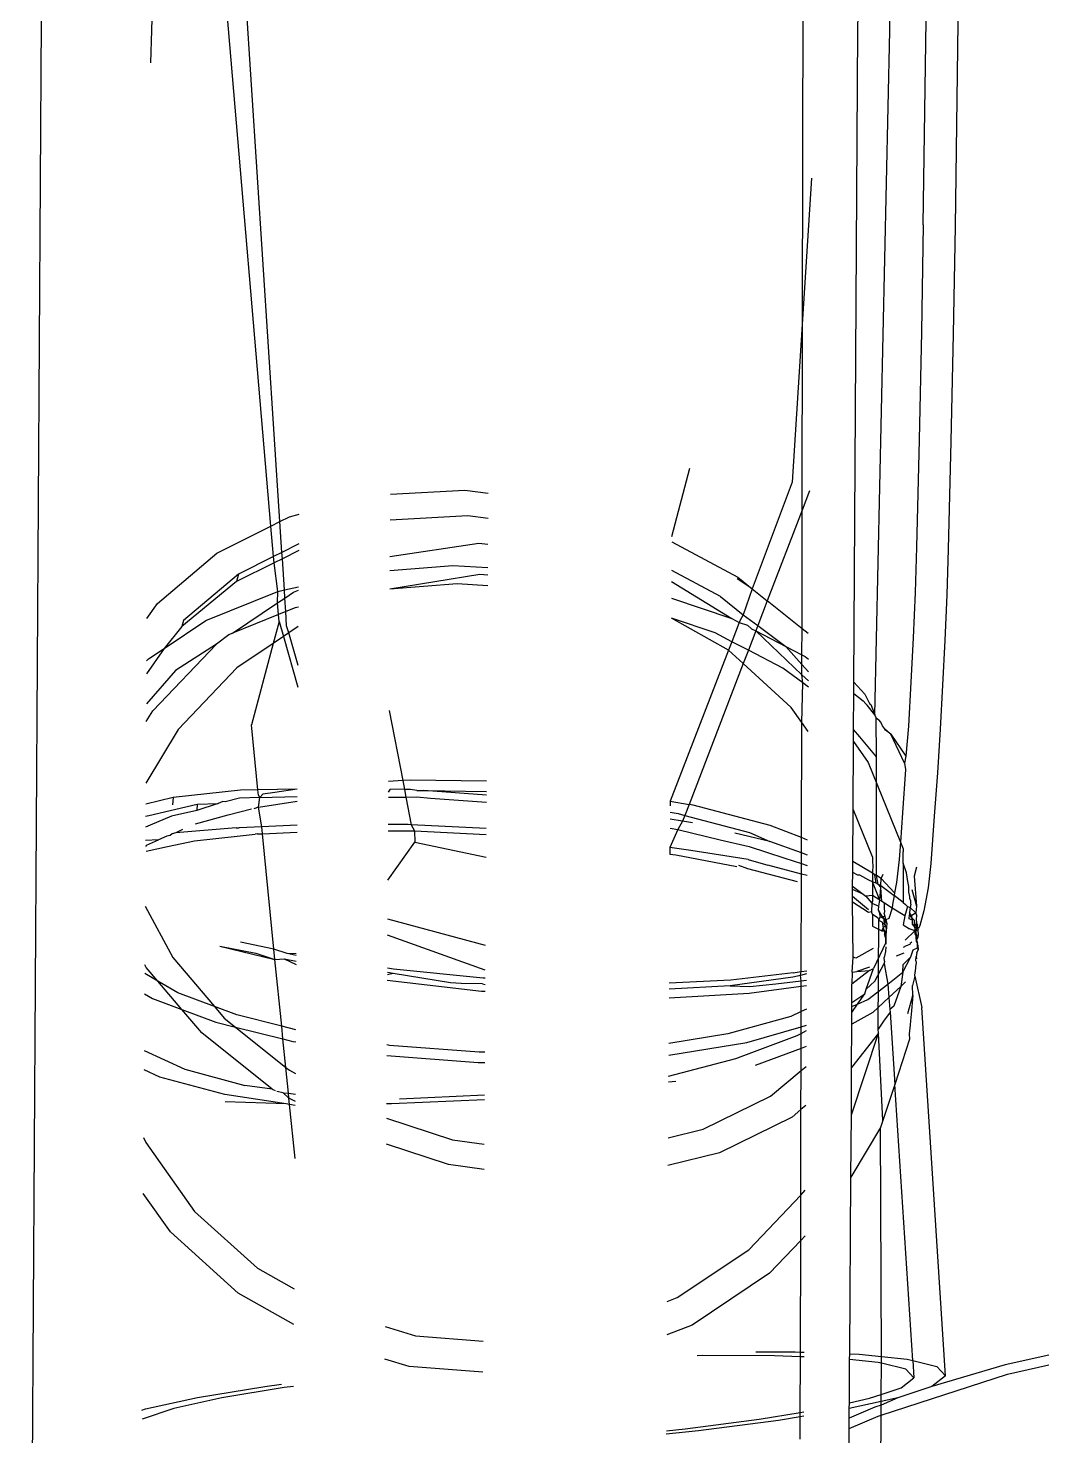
# Model space of a CAD drawing. Header units: millimetres. Extents: x -41292 to 298682, y -22072 to 33155.
# Drawn here: x 29447.97 to 29464.58, y 4390.59 to 4413.49 of the extents above; entities that cross this region are included whole.
import ezdxf

# ---------------------------------------------------------------- set-up
doc = ezdxf.new("R2010")
doc.units = ezdxf.units.MM

# ---------------------------------------------------------------- blocks, each defined once
blk = doc.blocks.new('AHSISHEUD')
for p, q in [((30089.909, 22058.379), (30090.159, 22076.105)), ((30077.791, 22075.84), (30077.333, 22061.011)), ((30090.65, 22074.403), (30090.426, 22058.351)), ((30088.847, 22061.542), (30088.888, 22064.426)), ((30089.365, 22061.536), (30089.405, 22064.418)), ((30087.946, 22056.844), (30087.959, 22062.857)), ((30079.296, 22053.476), (30078.5, 22062.767)), ((30079.442, 22053.549), (30078.851, 22062.672)), ((30075.559, 22061.698), (30075.345, 22027.397)), ((30088.78, 22050.939), (30088.847, 22061.542)), ((30089.123, 22050.405), (30089.365, 22061.536)), ((30088.093, 22059.136), (30087.946, 22056.844)), ((30089.909, 22058.379), (30089.88, 22056.634)), ((30090.426, 22058.351), (30090.397, 22056.605)), ((30087.946, 22056.844), (30087.777, 22054.191)), ((30087.94, 22053.733), (30087.946, 22056.844)), ((30089.88, 22056.634), (30089.844, 22054.881)), ((30090.397, 22056.605), (30090.36, 22054.85)), ((30089.844, 22054.881), (30089.8, 22053.135)), ((30090.36, 22054.85), (30090.316, 22053.101)), ((30085.819, 22053.308), (30086.111, 22054.419)), ((30087.777, 22054.191), (30087.123, 22052.458)), ((30081.239, 22053.995), (30082.449, 22054.063)), ((30082.449, 22054.063), (30082.832, 22054.012)), ((30088.061, 22054.049), (30087.94, 22053.733)), ((30079.442, 22053.549), (30079.6, 22053.629)), ((30079.6, 22053.629), (30079.752, 22053.668)), ((30082.499, 22053.645), (30081.236, 22053.575)), ((30082.829, 22053.602), (30082.499, 22053.645)), ((30087.94, 22053.733), (30087.372, 22052.259)), ((30087.941, 22051.804), (30087.94, 22053.733)), ((30078.413, 22053.034), (30079.296, 22053.476)), ((30079.296, 22053.476), (30079.442, 22053.549)), ((30079.339, 22052.981), (30079.296, 22053.476)), ((30079.474, 22053.049), (30079.442, 22053.549)), ((30079.749, 22053.187), (30079.474, 22053.049)), ((30081.232, 22052.98), (30082.678, 22053.196)), ((30082.678, 22053.196), (30082.827, 22053.184)), ((30085.819, 22053.218), (30086.893, 22052.643)), ((30077.447, 22052.219), (30078.413, 22053.034)), ((30079.339, 22052.981), (30078.765, 22052.694)), ((30079.474, 22053.049), (30079.339, 22052.981)), ((30079.347, 22052.879), (30079.339, 22052.981)), ((30079.481, 22052.945), (30079.347, 22052.879)), ((30079.481, 22052.945), (30079.474, 22053.049)), ((30079.749, 22053.077), (30079.481, 22052.945)), ((30079.514, 22052.438), (30079.481, 22052.945)), ((30089.8, 22053.135), (30089.776, 22052.398)), ((30090.316, 22053.101), (30090.292, 22052.359)), ((30079.347, 22052.879), (30078.734, 22052.577)), ((30079.406, 22052.414), (30079.347, 22052.879)), ((30081.231, 22052.754), (30082.256, 22052.833)), ((30082.256, 22052.833), (30082.824, 22052.801)), ((30086.609, 22052.332), (30085.816, 22052.756)), ((30078.734, 22052.577), (30077.846, 22051.844)), ((30078.765, 22052.694), (30077.871, 22051.939)), ((30078.765, 22052.694), (30078.734, 22052.577)), ((30079.514, 22052.438), (30079.745, 22052.49)), ((30082.695, 22052.689), (30081.229, 22052.449)), ((30082.324, 22052.534), (30081.229, 22052.449)), ((30082.823, 22052.505), (30082.324, 22052.534)), ((30082.824, 22052.679), (30082.695, 22052.689)), ((30085.815, 22052.573), (30086.793, 22051.972)), ((30087.123, 22052.458), (30086.884, 22052.617)), ((30086.893, 22052.643), (30087.123, 22052.458)), ((30078.238, 22051.94), (30079.406, 22052.414)), ((30079.403, 22052.225), (30079.406, 22052.414)), ((30079.403, 22052.225), (30079.522, 22052.305)), ((30079.406, 22052.414), (30079.514, 22052.438)), ((30079.522, 22052.305), (30079.514, 22052.438)), ((30079.522, 22052.305), (30079.663, 22052.399)), ((30079.536, 22052.084), (30079.522, 22052.305)), ((30079.663, 22052.399), (30079.745, 22052.431)), ((30085.813, 22052.305), (30086.793, 22051.972)), ((30086.609, 22052.332), (30086.981, 22052.034)), ((30087.123, 22052.458), (30086.981, 22052.034)), ((30087.123, 22052.458), (30087.372, 22052.259)), ((30087.372, 22052.259), (30087.218, 22051.857)), ((30087.941, 22051.804), (30087.372, 22052.259)), ((30089.776, 22052.398), (30089.745, 22051.66)), ((30090.292, 22052.359), (30090.261, 22051.617)), ((30077.277, 22051.972), (30077.447, 22052.219)), ((30078.672, 22051.734), (30079.403, 22052.225)), ((30079.419, 22052.037), (30078.672, 22051.734)), ((30079.419, 22052.037), (30079.403, 22052.225)), ((30079.536, 22052.084), (30079.419, 22052.037)), ((30079.429, 22051.926), (30079.419, 22052.037)), ((30079.688, 22052.146), (30079.536, 22052.084)), ((30079.551, 22051.853), (30079.536, 22052.084)), ((30079.743, 22052.158), (30079.688, 22052.146)), ((30086.981, 22052.034), (30086.926, 22051.935)), ((30086.981, 22052.034), (30087.218, 22051.857)), ((30077.559, 22051.487), (30078.238, 22051.94)), ((30077.846, 22051.844), (30077.559, 22051.487)), ((30077.871, 22051.939), (30077.846, 22051.844)), ((30079.429, 22051.926), (30079.333, 22051.568)), ((30079.429, 22051.926), (30079.499, 22051.679)), ((30079.585, 22051.737), (30079.551, 22051.853)), ((30079.741, 22051.842), (30079.585, 22051.737)), ((30086.521, 22051.737), (30085.811, 22051.978)), ((30086.738, 22051.457), (30085.811, 22051.978)), ((30086.793, 22051.972), (30086.916, 22051.908)), ((30086.916, 22051.908), (30086.797, 22051.594)), ((30086.926, 22051.935), (30086.916, 22051.908)), ((30086.916, 22051.908), (30087.049, 22051.864)), ((30087.049, 22051.864), (30087.112, 22051.807)), ((30087.112, 22051.807), (30087.184, 22051.77)), ((30087.218, 22051.857), (30087.184, 22051.77)), ((30087.218, 22051.857), (30087.675, 22051.515)), ((30087.935, 22051.381), (30087.941, 22051.804)), ((30088.039, 22051.727), (30087.941, 22051.804)), ((30078.608, 22051.708), (30078.407, 22051.556)), ((30078.672, 22051.734), (30078.608, 22051.708)), ((30079.333, 22051.568), (30078.743, 22051.172)), ((30079.333, 22051.568), (30078.978, 22050.242)), ((30079.499, 22051.679), (30079.333, 22051.568)), ((30079.585, 22051.737), (30079.499, 22051.679)), ((30079.499, 22051.679), (30079.735, 22050.857)), ((30079.737, 22051.209), (30079.585, 22051.737)), ((30086.797, 22051.594), (30086.521, 22051.737)), ((30086.797, 22051.594), (30086.738, 22051.457)), ((30087.064, 22051.456), (30086.797, 22051.594)), ((30087.184, 22051.77), (30087.064, 22051.456)), ((30087.184, 22051.77), (30087.934, 22051.058)), ((30087.184, 22051.77), (30087.675, 22051.515)), ((30089.745, 22051.66), (30089.709, 22050.936)), ((30090.261, 22051.617), (30090.225, 22050.889)), ((30077.559, 22051.487), (30077.271, 22051.071)), ((30077.302, 22051.316), (30077.559, 22051.487)), ((30077.371, 22050.47), (30078.407, 22051.556)), ((30078.407, 22051.556), (30077.742, 22051.129)), ((30086.738, 22051.457), (30085.792, 22049.001)), ((30086.979, 22051.238), (30086.738, 22051.457)), ((30087.064, 22051.456), (30086.979, 22051.238)), ((30087.627, 22051.165), (30087.064, 22051.456)), ((30087.935, 22051.225), (30087.675, 22051.515)), ((30087.675, 22051.515), (30087.935, 22051.381)), ((30087.935, 22051.381), (30087.988, 22051.353)), ((30087.935, 22051.225), (30087.935, 22051.381)), ((30087.988, 22051.353), (30088.044, 22051.311)), ((30077.742, 22051.129), (30077.268, 22050.585)), ((30077.272, 22051.282), (30077.302, 22051.316)), ((30078.743, 22051.172), (30077.786, 22050.168)), ((30086.979, 22051.238), (30086.099, 22048.949)), ((30087.762, 22050.525), (30086.979, 22051.238)), ((30087.95, 22050.927), (30087.627, 22051.165)), ((30087.934, 22051.058), (30087.935, 22051.225)), ((30088.043, 22051.104), (30087.935, 22051.225)), ((30087.933, 22050.281), (30087.95, 22050.927)), ((30087.934, 22051.058), (30088.042, 22050.96)), ((30087.95, 22050.927), (30087.934, 22051.058)), ((30088.041, 22050.857), (30087.95, 22050.927)), ((30088.779, 22050.753), (30088.78, 22050.939)), ((30088.78, 22050.939), (30088.961, 22050.739)), ((30089.709, 22050.936), (30089.669, 22050.223)), ((30090.225, 22050.889), (30090.185, 22050.174)), ((30088.775, 22050.167), (30088.779, 22050.753)), ((30088.779, 22050.753), (30088.931, 22050.634)), ((30088.961, 22050.739), (30089.033, 22050.592)), ((30077.266, 22050.295), (30077.371, 22050.47)), ((30081.217, 22050.477), (30081.439, 22049.337)), ((30087.933, 22050.281), (30087.762, 22050.525)), ((30088.973, 22050.587), (30088.931, 22050.634)), ((30088.994, 22050.563), (30088.973, 22050.587)), ((30089.123, 22050.405), (30088.994, 22050.563)), ((30089.033, 22050.592), (30089.056, 22050.574)), ((30089.056, 22050.574), (30089.123, 22050.405)), ((30079.084, 22049.186), (30078.978, 22050.242)), ((30087.929, 22048.407), (30087.933, 22050.281)), ((30088.037, 22050.132), (30087.933, 22050.281)), ((30089.145, 22050.359), (30089.123, 22050.405)), ((30089.145, 22050.359), (30089.189, 22050.324)), ((30089.146, 22049.72), (30089.145, 22050.359)), ((30089.221, 22050.286), (30089.189, 22050.324)), ((30089.248, 22050.224), (30089.221, 22050.286)), ((30089.281, 22050.181), (30089.248, 22050.224)), ((30089.669, 22050.223), (30089.624, 22049.732)), ((30077.786, 22050.168), (30077.26, 22049.295)), ((30088.767, 22048.87), (30088.774, 22049.974)), ((30088.774, 22049.974), (30088.775, 22050.167)), ((30088.774, 22049.974), (30089.015, 22049.63)), ((30088.876, 22050.046), (30088.775, 22050.167)), ((30089.146, 22049.72), (30088.876, 22050.046)), ((30089.294, 22050.158), (30089.281, 22050.181)), ((30089.281, 22050.181), (30089.382, 22050.091)), ((30089.382, 22050.091), (30089.294, 22050.158)), ((30089.382, 22050.091), (30089.624, 22049.732)), ((30089.603, 22049.62), (30089.382, 22050.091)), ((30090.185, 22050.174), (30090.139, 22049.462)), ((30089.624, 22049.732), (30089.603, 22049.62)), ((30089.015, 22049.63), (30089.538, 22048.336)), ((30089.146, 22047.79), (30089.146, 22049.72)), ((30089.623, 22049.515), (30089.574, 22048.811)), ((30089.603, 22049.62), (30089.623, 22049.515)), ((30081.439, 22049.337), (30081.209, 22049.322)), ((30081.566, 22049.345), (30081.439, 22049.337)), ((30081.439, 22049.337), (30081.467, 22049.191)), ((30082.803, 22049.327), (30081.566, 22049.345)), ((30090.139, 22049.462), (30090.089, 22048.756)), ((30077.704, 22049.062), (30077.258, 22048.952)), ((30077.704, 22049.062), (30077.692, 22048.943)), ((30078.802, 22049.181), (30077.704, 22049.062)), ((30078.783, 22049.052), (30078.548, 22048.992)), ((30079.112, 22049.063), (30078.783, 22049.052)), ((30079.084, 22049.186), (30078.802, 22049.181)), ((30079.724, 22049.198), (30079.084, 22049.186)), ((30079.093, 22049.101), (30079.084, 22049.186)), ((30079.112, 22049.063), (30079.093, 22049.101)), ((30079.093, 22048.904), (30079.112, 22049.063)), ((30079.166, 22049.113), (30079.112, 22049.063)), ((30079.112, 22049.063), (30079.724, 22049.076)), ((30079.357, 22049.142), (30079.166, 22049.113)), ((30079.724, 22049.198), (30079.357, 22049.142)), ((30081.208, 22049.145), (30081.24, 22049.196)), ((30081.208, 22049.067), (30081.289, 22049.064)), ((30081.467, 22049.191), (30081.24, 22049.196)), ((30081.289, 22049.064), (30081.491, 22049.068)), ((30081.567, 22049.189), (30081.467, 22049.191)), ((30081.467, 22049.191), (30081.491, 22049.068)), ((30081.491, 22049.068), (30081.67, 22049.071)), ((30081.491, 22049.068), (30081.579, 22048.616)), ((30081.667, 22049.175), (30081.567, 22049.189)), ((30081.667, 22049.175), (30081.784, 22049.173)), ((30081.67, 22049.071), (30081.889, 22049.052)), ((30081.784, 22049.173), (30082.802, 22049.159)), ((30082.801, 22049.096), (30081.784, 22049.173)), ((30081.889, 22049.052), (30082.801, 22048.985)), ((30077.309, 22048.768), (30078.097, 22048.953)), ((30078.088, 22048.851), (30077.676, 22048.759)), ((30078.435, 22048.964), (30078.088, 22048.851)), ((30078.097, 22048.953), (30078.088, 22048.851)), ((30078.097, 22048.953), (30078.435, 22048.964)), ((30078.512, 22048.996), (30078.435, 22048.964)), ((30078.548, 22048.992), (30078.512, 22048.996)), ((30078.598, 22048.776), (30078.977, 22048.875)), ((30079.093, 22048.904), (30079.015, 22048.876)), ((30079.093, 22048.904), (30079.723, 22049.002)), ((30079.145, 22048.585), (30079.093, 22048.904)), ((30085.791, 22048.82), (30085.921, 22048.798)), ((30085.792, 22049.001), (30085.792, 22048.927)), ((30085.792, 22049.001), (30086.099, 22048.949)), ((30086.099, 22048.949), (30086.029, 22048.769)), ((30086.165, 22048.937), (30086.099, 22048.949)), ((30087.419, 22048.606), (30086.165, 22048.937)), ((30088.762, 22048.018), (30088.767, 22048.87)), ((30089.082, 22048.093), (30088.767, 22048.87)), ((30077.33, 22048.608), (30077.255, 22048.577)), ((30077.257, 22048.755), (30077.309, 22048.768)), ((30077.676, 22048.759), (30077.33, 22048.608)), ((30078.069, 22048.633), (30078.598, 22048.776)), ((30079.721, 22048.611), (30079.145, 22048.585)), ((30081.526, 22048.619), (30081.205, 22048.62)), ((30081.579, 22048.616), (30081.526, 22048.619)), ((30082.798, 22048.557), (30081.579, 22048.616)), ((30081.579, 22048.616), (30081.631, 22048.518)), ((30085.993, 22048.675), (30085.79, 22048.71)), ((30085.993, 22048.675), (30085.914, 22048.541)), ((30085.921, 22048.798), (30086.029, 22048.769)), ((30086.029, 22048.769), (30085.993, 22048.675)), ((30086.157, 22048.647), (30085.993, 22048.675)), ((30086.029, 22048.769), (30087.081, 22048.491)), ((30087.929, 22048.407), (30087.419, 22048.606)), ((30089.574, 22048.811), (30089.538, 22048.336)), ((30090.089, 22048.756), (30090.031, 22047.988)), ((30077.467, 22048.374), (30077.254, 22048.359)), ((30077.272, 22048.287), (30077.467, 22048.374)), ((30077.601, 22048.432), (30077.467, 22048.374)), ((30077.658, 22048.444), (30077.601, 22048.432)), ((30077.686, 22048.469), (30077.658, 22048.444)), ((30077.747, 22048.483), (30077.686, 22048.469)), ((30078.729, 22048.566), (30077.747, 22048.483)), ((30077.854, 22048.539), (30077.747, 22048.483)), ((30078.053, 22048.356), (30078.794, 22048.435)), ((30078.729, 22048.566), (30078.776, 22048.569)), ((30079.145, 22048.585), (30078.776, 22048.569)), ((30078.794, 22048.435), (30079.041, 22048.463)), ((30079.069, 22048.468), (30079.041, 22048.463)), ((30079.069, 22048.468), (30079.156, 22048.472)), ((30079.156, 22048.472), (30079.145, 22048.585)), ((30079.156, 22048.472), (30079.72, 22048.499)), ((30079.345, 22046.594), (30079.156, 22048.472)), ((30081.204, 22048.52), (30081.631, 22048.518)), ((30081.631, 22048.518), (30082.797, 22048.461)), ((30081.631, 22048.518), (30081.634, 22048.333)), ((30085.914, 22048.541), (30085.788, 22048.245)), ((30085.79, 22048.563), (30085.914, 22048.541)), ((30085.914, 22048.541), (30086.607, 22048.374)), ((30086.607, 22048.374), (30087.074, 22048.262)), ((30087.411, 22048.346), (30086.844, 22048.481)), ((30087.081, 22048.491), (30087.411, 22048.346)), ((30087.928, 22048.161), (30087.929, 22048.407)), ((30088.026, 22048.369), (30087.929, 22048.407)), ((30077.272, 22048.287), (30077.254, 22048.265)), ((30077.266, 22048.19), (30077.613, 22048.264)), ((30077.613, 22048.264), (30078.053, 22048.356)), ((30081.199, 22047.715), (30081.634, 22048.333)), ((30081.634, 22048.333), (30082.795, 22048.088)), ((30085.788, 22048.245), (30085.787, 22048.139)), ((30085.787, 22048.139), (30085.885, 22048.128)), ((30086.125, 22048.198), (30085.788, 22048.245)), ((30085.885, 22048.128), (30086.875, 22047.94)), ((30087.058, 22048.053), (30086.125, 22048.198)), ((30087.074, 22048.262), (30087.359, 22048.169)), ((30087.359, 22048.169), (30087.657, 22048.072)), ((30087.928, 22048.161), (30087.411, 22048.346)), ((30088.024, 22048.123), (30087.928, 22048.161)), ((30087.928, 22047.986), (30087.928, 22048.161)), ((30089.538, 22048.336), (30089.517, 22048.052)), ((30089.538, 22048.336), (30089.583, 22048.227)), ((30089.583, 22048.227), (30089.584, 22048.177)), ((30089.584, 22047.99), (30089.584, 22048.177)), ((30086.902, 22047.957), (30087.048, 22047.906)), ((30087.048, 22047.906), (30087.859, 22047.695)), ((30087.058, 22048.053), (30087.344, 22047.971)), ((30087.344, 22047.971), (30087.383, 22047.957)), ((30087.927, 22047.815), (30087.383, 22047.957)), ((30087.657, 22048.072), (30087.928, 22047.986)), ((30087.927, 22047.815), (30087.928, 22047.986)), ((30087.928, 22047.986), (30088.023, 22047.956)), ((30088.761, 22047.842), (30088.762, 22048.018)), ((30089.083, 22047.827), (30088.762, 22048.018)), ((30089.082, 22048.093), (30089.083, 22048.049)), ((30089.083, 22048.049), (30089.089, 22047.918)), ((30089.089, 22047.918), (30089.083, 22047.881)), ((30089.517, 22048.052), (30089.475, 22047.675)), ((30089.638, 22047.833), (30089.584, 22047.99)), ((30089.584, 22047.99), (30089.584, 22047.35)), ((30089.799, 22047.929), (30089.763, 22047.783)), ((30090.031, 22047.988), (30089.987, 22047.591)), ((30087.924, 22046.228), (30087.927, 22047.815)), ((30088.022, 22047.79), (30087.927, 22047.815)), ((30088.759, 22047.619), (30088.761, 22047.842)), ((30088.843, 22047.799), (30088.761, 22047.842)), ((30088.876, 22047.795), (30088.843, 22047.799)), ((30089.024, 22047.715), (30088.876, 22047.795)), ((30089.083, 22047.689), (30089.024, 22047.715)), ((30089.083, 22047.881), (30089.083, 22047.827)), ((30089.122, 22047.804), (30089.083, 22047.827)), ((30089.083, 22047.827), (30089.083, 22047.689)), ((30089.083, 22047.689), (30089.083, 22047.464)), ((30089.144, 22047.667), (30089.083, 22047.689)), ((30089.202, 22047.391), (30089.083, 22047.689)), ((30089.146, 22047.79), (30089.122, 22047.804)), ((30089.144, 22047.667), (30089.122, 22047.804)), ((30089.222, 22047.744), (30089.146, 22047.79)), ((30089.176, 22047.647), (30089.146, 22047.79)), ((30089.219, 22047.628), (30089.222, 22047.744)), ((30089.222, 22047.744), (30089.258, 22047.813)), ((30089.222, 22047.744), (30089.444, 22047.51)), ((30089.475, 22047.675), (30089.444, 22047.51)), ((30089.66, 22047.693), (30089.638, 22047.833)), ((30089.673, 22047.614), (30089.66, 22047.693)), ((30089.763, 22047.783), (30089.797, 22047.291)), ((30088.758, 22047.451), (30088.759, 22047.561)), ((30089.017, 22047.234), (30088.758, 22047.451)), ((30088.758, 22047.364), (30088.758, 22047.451)), ((30088.759, 22047.619), (30088.929, 22047.488)), ((30088.759, 22047.561), (30088.759, 22047.619)), ((30088.929, 22047.488), (30088.759, 22047.561)), ((30088.929, 22047.488), (30088.975, 22047.454)), ((30089.083, 22047.464), (30088.975, 22047.454)), ((30088.975, 22047.454), (30089.074, 22047.339)), ((30089.202, 22047.391), (30089.083, 22047.464)), ((30089.083, 22047.464), (30089.083, 22047.373)), ((30089.176, 22047.647), (30089.144, 22047.667)), ((30089.219, 22047.628), (30089.176, 22047.647)), ((30089.218, 22047.598), (30089.176, 22047.647)), ((30089.202, 22047.391), (30089.218, 22047.598)), ((30089.218, 22047.598), (30089.219, 22047.628)), ((30089.234, 22047.37), (30089.218, 22047.598)), ((30089.219, 22047.628), (30089.435, 22047.464)), ((30089.435, 22047.464), (30089.408, 22047.319)), ((30089.444, 22047.51), (30089.435, 22047.464)), ((30089.584, 22047.35), (30089.435, 22047.464)), ((30089.675, 22047.521), (30089.673, 22047.614)), ((30089.692, 22047.452), (30089.675, 22047.521)), ((30089.692, 22047.415), (30089.692, 22047.452)), ((30089.722, 22047.562), (30089.797, 22047.291)), ((30089.987, 22047.591), (30089.916, 22047.216)), ((30077.247, 22047.295), (30077.7, 22046.455)), ((30088.758, 22047.364), (30089.017, 22047.197)), ((30088.77, 22046.464), (30088.758, 22047.364)), ((30089.074, 22047.339), (30089.068, 22047.206)), ((30089.083, 22047.373), (30089.074, 22047.339)), ((30089.074, 22047.339), (30089.188, 22047.294)), ((30089.182, 22047.227), (30089.188, 22047.294)), ((30089.182, 22047.227), (30089.208, 22047.117)), ((30089.231, 22047.144), (30089.182, 22047.227)), ((30089.188, 22047.294), (30089.202, 22047.391)), ((30089.234, 22047.37), (30089.202, 22047.391)), ((30089.276, 22047.343), (30089.234, 22047.37)), ((30089.402, 22047.261), (30089.276, 22047.343)), ((30089.276, 22047.259), (30089.276, 22047.343)), ((30089.285, 22047.202), (30089.276, 22047.259)), ((30089.402, 22047.261), (30089.351, 22047.091)), ((30089.408, 22047.319), (30089.402, 22047.261)), ((30089.608, 22047.135), (30089.402, 22047.261)), ((30089.584, 22047.35), (30089.622, 22047.321)), ((30089.655, 22047.286), (30089.608, 22047.135)), ((30089.655, 22047.286), (30089.622, 22047.321)), ((30089.655, 22047.286), (30089.694, 22047.269)), ((30089.694, 22047.269), (30089.687, 22047.187)), ((30089.709, 22047.378), (30089.692, 22047.415)), ((30089.708, 22047.325), (30089.694, 22047.269)), ((30089.694, 22047.269), (30089.79, 22047.185)), ((30089.708, 22047.325), (30089.709, 22047.378)), ((30089.797, 22047.291), (30089.79, 22047.185)), ((30089.916, 22047.216), (30089.856, 22046.977)), ((30082.786, 22046.65), (30081.195, 22047.079)), ((30089.017, 22047.197), (30089.068, 22047.206)), ((30089.083, 22047.156), (30089.068, 22047.206)), ((30089.174, 22047.1), (30089.083, 22047.156)), ((30089.083, 22047.156), (30089.083, 22046.969)), ((30089.174, 22047.1), (30089.186, 22047.058)), ((30089.177, 22045.29), (30089.186, 22047.058)), ((30089.186, 22047.058), (30089.208, 22047.117)), ((30089.24, 22047.031), (30089.186, 22047.058)), ((30089.262, 22047.091), (30089.208, 22047.117)), ((30089.246, 22047.119), (30089.231, 22047.144)), ((30089.262, 22047.091), (30089.231, 22047.144)), ((30089.295, 22046.98), (30089.24, 22047.031)), ((30089.24, 22047.031), (30089.257, 22046.94)), ((30089.289, 22047.126), (30089.246, 22047.119)), ((30089.246, 22047.119), (30089.262, 22047.091)), ((30089.262, 22047.091), (30089.272, 22047.037)), ((30089.298, 22047.068), (30089.262, 22047.091)), ((30089.272, 22047.037), (30089.298, 22047.068)), ((30089.283, 22047.014), (30089.272, 22047.037)), ((30089.275, 22047.176), (30089.285, 22047.202)), ((30089.289, 22047.126), (30089.275, 22047.176)), ((30089.283, 22047.014), (30089.298, 22047.068)), ((30089.295, 22046.98), (30089.283, 22047.014)), ((30089.298, 22047.068), (30089.289, 22047.126)), ((30089.351, 22047.091), (30089.298, 22047.068)), ((30089.313, 22047.038), (30089.298, 22047.068)), ((30089.298, 22047.068), (30089.319, 22047.011)), ((30089.319, 22047.011), (30089.312, 22046.954)), ((30089.319, 22047.011), (30089.313, 22047.038)), ((30089.608, 22047.135), (30089.584, 22046.991)), ((30089.584, 22046.991), (30089.687, 22046.922)), ((30089.681, 22047.086), (30089.686, 22047.149)), ((30089.736, 22047.064), (30089.681, 22047.086)), ((30089.687, 22047.187), (30089.686, 22047.149)), ((30089.728, 22047.097), (30089.686, 22047.149)), ((30089.718, 22047.136), (30089.687, 22047.187)), ((30089.79, 22047.185), (30089.718, 22047.136)), ((30089.728, 22047.097), (30089.718, 22047.136)), ((30089.765, 22047.062), (30089.728, 22047.097)), ((30089.736, 22047.064), (30089.728, 22047.097)), ((30089.734, 22046.998), (30089.736, 22047.064)), ((30089.756, 22046.975), (30089.734, 22046.998)), ((30089.766, 22047.004), (30089.765, 22047.062)), ((30089.779, 22046.932), (30089.766, 22047.004)), ((30089.79, 22046.977), (30089.766, 22047.004)), ((30089.797, 22047.151), (30089.79, 22047.185)), ((30089.802, 22047.039), (30089.79, 22046.977)), ((30089.797, 22047.151), (30089.796, 22047.066)), ((30089.796, 22047.066), (30089.802, 22047.039)), ((30089.805, 22047.013), (30089.802, 22047.039)), ((30089.805, 22047.013), (30089.817, 22046.983)), ((30089.814, 22046.952), (30089.805, 22047.013)), ((30089.814, 22046.952), (30089.817, 22046.983)), ((30082.783, 22046.253), (30081.194, 22046.821)), ((30089.083, 22046.969), (30089.246, 22046.886)), ((30089.257, 22046.94), (30089.238, 22046.913)), ((30089.238, 22046.913), (30089.278, 22046.879)), ((30089.238, 22046.913), (30089.246, 22046.886)), ((30089.257, 22046.94), (30089.295, 22046.98)), ((30089.257, 22046.94), (30089.278, 22046.879)), ((30089.272, 22046.905), (30089.257, 22046.94)), ((30089.278, 22046.836), (30089.307, 22046.884)), ((30089.278, 22046.879), (30089.278, 22046.836)), ((30089.278, 22046.836), (30089.282, 22046.788)), ((30089.302, 22046.818), (30089.278, 22046.836)), ((30089.278, 22046.836), (30089.3, 22046.767)), ((30089.312, 22046.954), (30089.295, 22046.98)), ((30089.311, 22046.926), (30089.295, 22046.98)), ((30089.299, 22046.703), (30089.3, 22046.767)), ((30089.302, 22046.818), (30089.3, 22046.767)), ((30089.3, 22046.767), (30089.3, 22046.737)), ((30089.307, 22046.884), (30089.302, 22046.818)), ((30089.312, 22046.954), (30089.307, 22046.884)), ((30089.307, 22046.884), (30089.311, 22046.926)), ((30089.615, 22046.738), (30089.771, 22046.89)), ((30089.771, 22046.89), (30089.687, 22046.922)), ((30089.779, 22046.932), (30089.756, 22046.975)), ((30089.771, 22046.89), (30089.779, 22046.932)), ((30089.806, 22046.926), (30089.771, 22046.89)), ((30089.777, 22046.835), (30089.771, 22046.89)), ((30089.789, 22046.864), (30089.777, 22046.835)), ((30089.777, 22046.835), (30089.796, 22046.798)), ((30089.779, 22046.932), (30089.814, 22046.952)), ((30089.789, 22046.864), (30089.779, 22046.932)), ((30089.789, 22046.864), (30089.806, 22046.926)), ((30089.804, 22046.823), (30089.789, 22046.864)), ((30089.814, 22046.952), (30089.79, 22046.977)), ((30089.79, 22046.977), (30089.806, 22046.926)), ((30089.82, 22046.782), (30089.793, 22046.728)), ((30089.795, 22046.756), (30089.793, 22046.728)), ((30089.795, 22046.756), (30089.796, 22046.798)), ((30089.82, 22046.782), (30089.795, 22046.756)), ((30089.795, 22046.756), (30089.817, 22046.691)), ((30089.804, 22046.823), (30089.796, 22046.798)), ((30089.796, 22046.798), (30089.82, 22046.782)), ((30089.806, 22046.926), (30089.814, 22046.952)), ((30089.832, 22046.927), (30089.814, 22046.952)), ((30089.824, 22046.844), (30089.82, 22046.782)), ((30089.823, 22046.889), (30089.832, 22046.927)), ((30089.823, 22046.889), (30089.824, 22046.844)), ((30089.856, 22046.977), (30089.832, 22046.927)), ((30078.463, 22046.642), (30079.048, 22046.526)), ((30078.463, 22046.642), (30079.361, 22046.427)), ((30079.345, 22046.594), (30078.799, 22046.706)), ((30079.048, 22046.526), (30079.361, 22046.427)), ((30079.557, 22046.524), (30079.345, 22046.594)), ((30079.361, 22046.427), (30079.345, 22046.594)), ((30089.096, 22046.606), (30088.811, 22046.444)), ((30089.299, 22046.703), (30089.1, 22046.28)), ((30089.294, 22046.554), (30089.275, 22046.458)), ((30089.301, 22046.633), (30089.294, 22046.554)), ((30089.3, 22046.737), (30089.299, 22046.703)), ((30089.299, 22046.703), (30089.299, 22046.675)), ((30089.474, 22046.486), (30089.596, 22046.533)), ((30089.63, 22046.645), (30089.584, 22046.618)), ((30089.69, 22046.668), (30089.63, 22046.645)), ((30089.698, 22046.693), (30089.69, 22046.668)), ((30089.698, 22046.693), (30089.724, 22046.713)), ((30089.705, 22046.467), (30089.743, 22046.58)), ((30089.743, 22046.58), (30089.815, 22046.616)), ((30089.817, 22046.691), (30089.793, 22046.728)), ((30089.803, 22046.535), (30089.795, 22046.471)), ((30089.803, 22046.535), (30089.824, 22046.582)), ((30089.815, 22046.616), (30089.817, 22046.691)), ((30089.815, 22046.616), (30089.819, 22046.656)), ((30089.815, 22046.616), (30089.824, 22046.582)), ((30089.819, 22046.656), (30089.817, 22046.691)), ((30089.819, 22046.656), (30089.824, 22046.582)), ((30077.264, 22046.297), (30077.242, 22046.338)), ((30077.456, 22046.071), (30077.264, 22046.297)), ((30077.7, 22046.455), (30078.377, 22045.659)), ((30079.361, 22046.427), (30079.513, 22046.434)), ((30079.471, 22045.341), (30079.361, 22046.427)), ((30079.513, 22046.434), (30079.707, 22046.396)), ((30079.513, 22046.434), (30079.707, 22046.344)), ((30079.708, 22046.488), (30079.557, 22046.524)), ((30079.708, 22046.519), (30079.557, 22046.524)), ((30088.751, 22046.218), (30088.77, 22046.464)), ((30088.811, 22046.444), (30088.77, 22046.464)), ((30089.036, 22046.3), (30088.826, 22046.232)), ((30089.121, 22046.071), (30089.275, 22046.359)), ((30089.279, 22046.397), (30089.275, 22046.458)), ((30089.279, 22046.397), (30089.275, 22046.359)), ((30089.275, 22046.359), (30089.335, 22046.026)), ((30089.579, 22046.217), (30089.705, 22046.467)), ((30089.579, 22046.217), (30089.584, 22046.343)), ((30089.584, 22046.343), (30089.705, 22046.467)), ((30089.784, 22046.304), (30089.779, 22046.223)), ((30089.794, 22046.376), (30089.784, 22046.304)), ((30089.786, 22046.403), (30089.795, 22046.471)), ((30089.786, 22046.403), (30089.794, 22046.376)), ((30089.795, 22046.471), (30089.802, 22046.436)), ((30077.456, 22046.071), (30077.241, 22046.195)), ((30077.783, 22045.882), (30077.456, 22046.071)), ((30077.845, 22045.613), (30077.456, 22046.071)), ((30081.189, 22046.089), (30082.724, 22045.91)), ((30081.291, 22046.268), (30081.19, 22046.283)), ((30081.285, 22046.198), (30081.19, 22046.214)), ((30081.285, 22046.198), (30081.19, 22046.173)), ((30082.217, 22046.043), (30081.285, 22046.198)), ((30082.748, 22046.121), (30081.291, 22046.268)), ((30082.783, 22046.119), (30082.748, 22046.121)), ((30086.776, 22046.087), (30085.774, 22046.04)), ((30087.786, 22046.135), (30086.768, 22045.996)), ((30087.792, 22046.206), (30086.776, 22046.087)), ((30087.51, 22046.031), (30087.924, 22046.08)), ((30087.911, 22046.167), (30087.786, 22046.135)), ((30087.792, 22046.206), (30087.924, 22046.228)), ((30087.911, 22046.167), (30087.924, 22046.228)), ((30088.012, 22046.194), (30087.911, 22046.167)), ((30087.924, 22046.08), (30087.911, 22046.167)), ((30087.923, 22045.99), (30087.924, 22046.08)), ((30087.924, 22046.228), (30088.013, 22046.243)), ((30087.924, 22046.08), (30088.012, 22046.091)), ((30089.033, 22046.246), (30088.749, 22046.024)), ((30088.751, 22046.218), (30088.749, 22046.024)), ((30088.751, 22046.218), (30088.826, 22046.232)), ((30088.826, 22046.232), (30089.033, 22046.246)), ((30088.983, 22045.944), (30089.1, 22046.28)), ((30088.983, 22045.944), (30089.121, 22046.071)), ((30089.033, 22046.246), (30089.1, 22046.28)), ((30089.335, 22046.026), (30089.579, 22046.217)), ((30089.579, 22046.217), (30089.542, 22045.985)), ((30089.772, 22046.151), (30089.733, 22046.001)), ((30089.772, 22046.151), (30089.779, 22046.223)), ((30089.772, 22046.151), (30089.884, 22045.642)), ((30077.239, 22045.867), (30077.367, 22045.793)), ((30078.377, 22045.659), (30077.783, 22045.882)), ((30082.391, 22046.035), (30082.217, 22046.043)), ((30082.74, 22046.029), (30082.391, 22046.035)), ((30082.724, 22045.91), (30082.781, 22045.907)), ((30082.74, 22046.029), (30082.782, 22046.016)), ((30086.768, 22045.996), (30085.773, 22045.94)), ((30085.774, 22045.802), (30087.079, 22045.875)), ((30086.768, 22045.996), (30087.087, 22045.983)), ((30087.079, 22045.875), (30087.923, 22045.99)), ((30087.087, 22045.983), (30087.51, 22046.031)), ((30087.923, 22045.99), (30088.011, 22046.002)), ((30087.923, 22045.577), (30087.923, 22045.99)), ((30088.747, 22045.725), (30088.749, 22046.024)), ((30088.747, 22045.725), (30088.957, 22045.867)), ((30088.839, 22045.698), (30088.957, 22045.867)), ((30088.957, 22045.867), (30088.983, 22045.944)), ((30089.009, 22045.772), (30089.335, 22046.026)), ((30089.335, 22046.026), (30089.351, 22045.808)), ((30089.542, 22045.985), (30089.351, 22045.808)), ((30089.542, 22045.985), (30089.433, 22045.663)), ((30089.623, 22046.06), (30089.542, 22045.985)), ((30089.657, 22045.549), (30089.742, 22045.839)), ((30089.742, 22045.839), (30089.714, 22045.535)), ((30089.742, 22045.839), (30089.733, 22046.001)), ((30077.367, 22045.793), (30077.845, 22045.613)), ((30078.169, 22045.233), (30077.845, 22045.613)), ((30077.845, 22045.613), (30078.4, 22045.405)), ((30078.377, 22045.659), (30078.537, 22045.471)), ((30078.738, 22045.523), (30078.377, 22045.659)), ((30088.009, 22045.618), (30087.923, 22045.577)), ((30088.746, 22045.565), (30088.839, 22045.698)), ((30088.746, 22045.565), (30088.747, 22045.658)), ((30088.747, 22045.658), (30088.747, 22045.725)), ((30088.747, 22045.658), (30088.839, 22045.698)), ((30088.839, 22045.698), (30089.009, 22045.772)), ((30089.087, 22045.562), (30089.351, 22045.808)), ((30089.351, 22045.808), (30089.367, 22045.609)), ((30089.433, 22045.663), (30089.367, 22045.609)), ((30089.367, 22045.609), (30089.369, 22045.57)), ((30090.273, 22039.653), (30089.884, 22045.642)), ((30078.4, 22045.405), (30078.718, 22045.326)), ((30078.537, 22045.471), (30078.718, 22045.326)), ((30079.471, 22045.341), (30078.738, 22045.523)), ((30087.755, 22045.499), (30086.73, 22045.217)), ((30087.923, 22045.577), (30087.755, 22045.499)), ((30087.922, 22045.332), (30087.923, 22045.577)), ((30088.745, 22045.373), (30088.746, 22045.565)), ((30089.087, 22045.562), (30088.745, 22045.373)), ((30089.264, 22045.42), (30089.177, 22045.29)), ((30089.369, 22045.57), (30089.264, 22045.42)), ((30089.369, 22045.57), (30089.445, 22044.391)), ((30089.704, 22045.428), (30089.698, 22045.364)), ((30089.714, 22045.535), (30089.704, 22045.428)), ((30079.313, 22044.317), (30078.169, 22045.233)), ((30078.718, 22045.326), (30079.538, 22044.669)), ((30078.718, 22045.326), (30079.491, 22045.133)), ((30079.7, 22045.283), (30079.471, 22045.341)), ((30079.491, 22045.133), (30079.471, 22045.341)), ((30086.73, 22045.217), (30085.768, 22045.06)), ((30086.857, 22044.812), (30087.857, 22045.186)), ((30087.04, 22045.074), (30087.922, 22045.332)), ((30087.857, 22045.186), (30087.922, 22045.221)), ((30087.921, 22044.977), (30087.922, 22045.221)), ((30087.922, 22045.332), (30088.007, 22045.356)), ((30087.922, 22045.221), (30087.922, 22045.332)), ((30087.922, 22045.221), (30088.007, 22045.268)), ((30088.741, 22044.668), (30088.745, 22045.373)), ((30089.179, 22045.228), (30088.741, 22044.668)), ((30088.743, 22043.896), (30089.179, 22045.228)), ((30089.179, 22045.228), (30089.177, 22045.29)), ((30089.254, 22043.808), (30089.179, 22045.228)), ((30089.698, 22045.364), (30089.681, 22045.214)), ((30089.681, 22045.214), (30089.687, 22045.13)), ((30077.233, 22044.945), (30077.893, 22044.64)), ((30079.491, 22045.133), (30079.654, 22045.092)), ((30079.538, 22044.669), (30079.491, 22045.133)), ((30079.654, 22045.092), (30079.699, 22045.085)), ((30081.226, 22045.027), (30081.183, 22045.034)), ((30082.685, 22044.916), (30081.226, 22045.027)), ((30085.767, 22044.866), (30087.04, 22045.074)), ((30087.921, 22044.977), (30087.176, 22044.699)), ((30088.005, 22045.009), (30087.921, 22044.977)), ((30087.921, 22044.617), (30087.921, 22044.977)), ((30089.687, 22045.13), (30089.445, 22044.391)), ((30081.182, 22044.861), (30082.667, 22044.749)), ((30082.667, 22044.749), (30082.774, 22044.748)), ((30082.775, 22044.916), (30082.685, 22044.916)), ((30085.764, 22044.529), (30086.857, 22044.812)), ((30077.486, 22044.513), (30077.231, 22044.631)), ((30078.543, 22044.226), (30077.486, 22044.513)), ((30077.893, 22044.64), (30078.872, 22044.374)), ((30079.538, 22044.669), (30079.595, 22044.623)), ((30079.58, 22044.249), (30079.538, 22044.669)), ((30079.595, 22044.623), (30079.696, 22044.569)), ((30087.423, 22044.203), (30087.921, 22044.617)), ((30087.919, 22043.983), (30087.921, 22044.617)), ((30087.921, 22044.617), (30088.003, 22044.685)), ((30088.743, 22043.896), (30088.741, 22044.668)), ((30079.313, 22044.317), (30078.872, 22044.374)), ((30079.313, 22044.317), (30079.363, 22044.295)), ((30079.495, 22044.258), (30079.39, 22044.276)), ((30079.495, 22044.258), (30079.58, 22044.249)), ((30079.588, 22044.169), (30079.495, 22044.258)), ((30079.58, 22044.249), (30079.694, 22044.236)), ((30079.588, 22044.169), (30079.58, 22044.249)), ((30085.882, 22044.442), (30085.764, 22044.428)), ((30089.445, 22044.391), (30089.254, 22043.808)), ((30089.737, 22039.9), (30089.445, 22044.391)), ((30079.544, 22044.074), (30078.543, 22044.226)), ((30079.544, 22044.074), (30078.552, 22044.11)), ((30079.599, 22044.066), (30079.544, 22044.074)), ((30079.693, 22044.113), (30079.588, 22044.169)), ((30079.599, 22044.066), (30079.588, 22044.169)), ((30079.692, 22044.051), (30079.599, 22044.066)), ((30079.687, 22043.187), (30079.599, 22044.066)), ((30081.256, 22044.074), (30081.177, 22044.074)), ((30082.77, 22044.141), (30081.256, 22044.074)), ((30081.386, 22044.159), (30082.771, 22044.221)), ((30086.329, 22043.666), (30087.423, 22044.203)), ((30087.999, 22044.05), (30087.919, 22043.983)), ((30081.175, 22043.841), (30082.25, 22043.489)), ((30087.775, 22043.862), (30086.592, 22043.282)), ((30087.919, 22043.983), (30087.775, 22043.862)), ((30087.916, 22042.592), (30087.919, 22043.983)), ((30088.73, 22042.884), (30088.743, 22043.896)), ((30089.254, 22043.808), (30089.215, 22043.689)), ((30085.758, 22043.524), (30086.329, 22043.666)), ((30089.215, 22043.689), (30088.73, 22042.884)), ((30089.23, 22039.964), (30089.215, 22043.689)), ((30077.224, 22043.529), (30077.258, 22043.447)), ((30077.258, 22043.447), (30078.052, 22042.324)), ((30082.183, 22043.091), (30081.173, 22043.422)), ((30082.25, 22043.489), (30082.766, 22043.418)), ((30082.763, 22043.011), (30082.183, 22043.091)), ((30086.592, 22043.282), (30085.755, 22043.074)), ((30088.712, 22040.008), (30088.73, 22042.884)), ((30087.916, 22042.592), (30087.99, 22042.67)), ((30077.659, 22041.994), (30077.218, 22042.616)), ((30087.069, 22041.704), (30087.916, 22042.592)), ((30087.915, 22041.854), (30087.916, 22042.592)), ((30078.052, 22042.324), (30079.074, 22041.402)), ((30078.764, 22040.996), (30077.659, 22041.994)), ((30087.915, 22041.854), (30087.406, 22041.321)), ((30087.911, 22040.039), (30087.915, 22041.854)), ((30087.986, 22041.928), (30087.915, 22041.854)), ((30085.907, 22040.924), (30087.069, 22041.704)), ((30079.074, 22041.402), (30079.674, 22041.066)), ((30087.406, 22041.321), (30086.15, 22040.476)), ((30079.67, 22040.486), (30078.764, 22040.996)), ((30085.742, 22040.859), (30085.907, 22040.924)), ((30081.154, 22040.453), (30081.647, 22040.3)), ((30086.15, 22040.476), (30085.738, 22040.316)), ((30081.647, 22040.3), (30082.746, 22040.216)), ((30081.545, 22039.803), (30081.151, 22039.925)), ((30086.324, 22039.981), (30086.23, 22039.978)), ((30087.49, 22039.979), (30086.324, 22039.981)), ((30087.183, 22040.043), (30087.823, 22040.043)), ((30087.911, 22039.963), (30087.49, 22039.979)), ((30087.823, 22040.043), (30087.911, 22040.039)), ((30087.909, 22039.057), (30087.911, 22039.963)), ((30087.911, 22040.039), (30087.974, 22040.037)), ((30087.911, 22039.963), (30087.911, 22040.039)), ((30087.973, 22039.96), (30087.911, 22039.963)), ((30088.707, 22039.213), (30088.711, 22039.915)), ((30088.711, 22039.915), (30088.712, 22040.008)), ((30089.177, 22039.868), (30088.711, 22039.915)), ((30088.712, 22040.008), (30088.865, 22040.002)), ((30088.865, 22040.002), (30089.23, 22039.964)), ((30089.229, 22039.855), (30089.23, 22039.964)), ((30089.23, 22039.964), (30089.648, 22039.922)), ((30089.648, 22039.922), (30089.737, 22039.9)), ((30089.737, 22039.9), (30090.131, 22039.805)), ((30089.737, 22039.9), (30089.756, 22039.619)), ((30091.953, 22039.99), (30091.241, 22039.828)), ((30082.743, 22039.71), (30081.545, 22039.803)), ((30089.229, 22039.855), (30089.177, 22039.868)), ((30089.224, 22039.012), (30091.28, 22039.678)), ((30089.226, 22039.349), (30089.229, 22039.855)), ((30089.624, 22039.76), (30089.229, 22039.855)), ((30089.756, 22039.619), (30089.624, 22039.76)), ((30091.241, 22039.828), (30090.051, 22039.477)), ((30090.131, 22039.805), (30090.273, 22039.653)), ((30091.28, 22039.678), (30091.952, 22039.831)), ((30078.101, 22039.299), (30079.197, 22039.479)), ((30079.51, 22039.459), (30078.496, 22039.292)), ((30079.197, 22039.479), (30079.468, 22039.514)), ((30079.664, 22039.478), (30079.51, 22039.459)), ((30089.226, 22039.349), (30089.551, 22039.456)), ((30090.051, 22039.477), (30089.495, 22039.292)), ((30089.551, 22039.456), (30089.756, 22039.619)), ((30090.273, 22039.653), (30090.051, 22039.477)), ((30077.253, 22039.113), (30078.101, 22039.299)), ((30078.496, 22039.292), (30077.713, 22039.119)), ((30089.226, 22039.233), (30088.706, 22039.119)), ((30088.706, 22039.119), (30088.707, 22039.213)), ((30088.707, 22039.213), (30089.036, 22039.286)), ((30089.036, 22039.286), (30089.226, 22039.349)), ((30089.495, 22039.292), (30089.225, 22039.174)), ((30089.225, 22039.174), (30089.226, 22039.233)), ((30089.226, 22039.233), (30089.226, 22039.349)), ((30089.495, 22039.292), (30089.226, 22039.233)), ((30077.196, 22039.094), (30077.253, 22039.113)), ((30077.713, 22039.119), (30077.199, 22038.949)), ((30087.239, 22038.946), (30087.909, 22039.057)), ((30087.909, 22038.984), (30087.552, 22038.925)), ((30087.908, 22038.622), (30087.909, 22038.984)), ((30087.909, 22039.057), (30087.968, 22039.066)), ((30087.909, 22038.984), (30087.909, 22039.057)), ((30087.967, 22038.994), (30087.909, 22038.984)), ((30088.704, 22038.794), (30089.175, 22038.996)), ((30089.123, 22039.141), (30088.705, 22038.963)), ((30088.705, 22038.963), (30088.706, 22039.119)), ((30089.225, 22039.174), (30089.123, 22039.141)), ((30089.151, 22027.339), (30089.224, 22039.012)), ((30089.175, 22038.996), (30089.224, 22039.012)), ((30089.224, 22039.012), (30089.225, 22039.174)), ((30086.251, 22038.757), (30085.728, 22038.704)), ((30085.729, 22038.759), (30086.035, 22038.79)), ((30086.035, 22038.79), (30087.239, 22038.946)), ((30087.552, 22038.925), (30086.251, 22038.757)), ((30088.634, 22027.341), (30088.704, 22038.794)), ((30088.704, 22038.794), (30088.705, 22038.963))]:
    blk.add_line(p, q)

msp = doc.modelspace()

# ---------------------------------------------------------------- block references
msp.add_blockref('AHSISHEUD', (-627.372, -17648.087))

doc.saveas('drawing.dxf')
